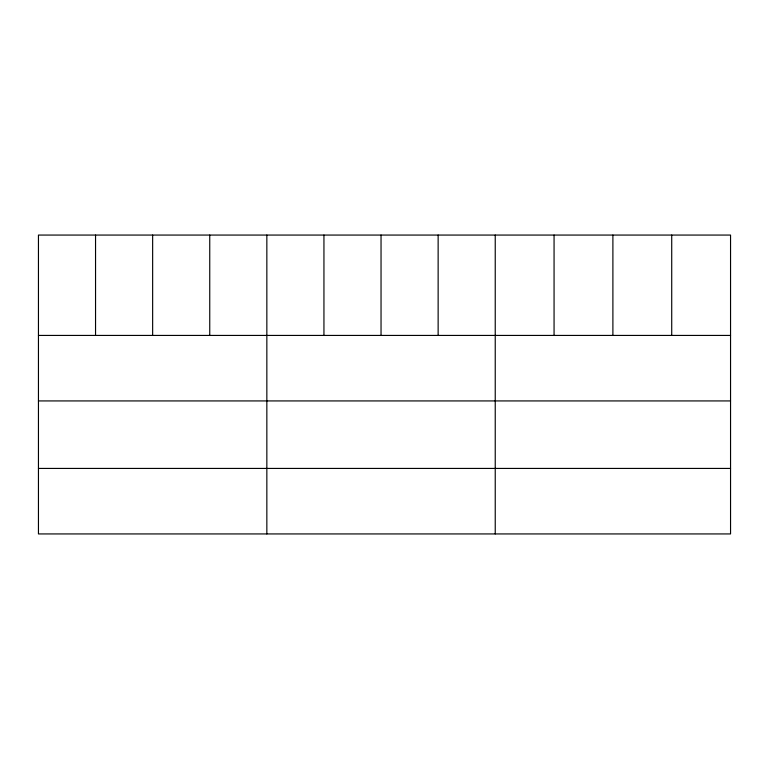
<?xml version="1.0" encoding="UTF-8"?>
<svg xmlns="http://www.w3.org/2000/svg" width="769" height="769" viewBox="0 0 769 769"><rect width="100%" height="100%" fill="white"/><g stroke="black" fill="none" stroke-linecap="round" stroke-linejoin="round"><path stroke-width="1.15" d="M730.55 335.428L730.55 533.936L38.45 533.936L38.45 235.064L730.55 235.064L730.55 335.428L38.45 335.428M38.45 400.928L730.55 400.928M38.45 468.427L730.55 468.427M671.721 235.064L671.721 335.428M612.893 235.064L612.893 335.428M554.064 235.064L554.064 335.428M495.236 235.064L495.236 533.936M438.138 235.064L438.138 335.428M381.039 235.064L381.039 335.428M323.941 235.064L323.941 335.428M266.843 235.064L266.843 533.936M209.745 235.064L209.745 335.428M152.647 235.064L152.647 335.428M95.548 235.064L95.548 335.428"/></g></svg>
